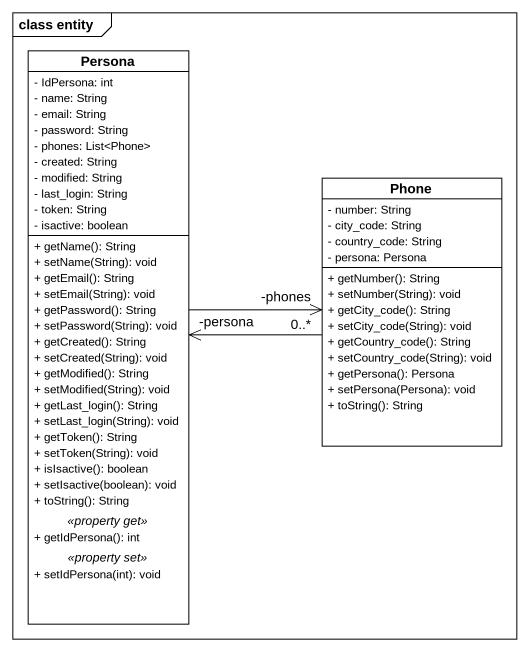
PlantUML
@startuml
mainframe class entity
hide circle
hide empty members
skinparam classAttributeIconSize 0
class Persona {
  - IdPersona: int
  - name: String
  - email: String
  - password: String
  - phones: List<Phone>
  - created: String
  - modified: String
  - last_login: String
  - token: String
  - isactive: boolean
  --
  + getName(): String
  + setName(String): void
  + getEmail(): String
  + setEmail(String): void
  + getPassword(): String
  + setPassword(String): void
  + getCreated(): String
  + setCreated(String): void
  + getModified(): String
  + setModified(String): void
  + getLast_login(): String
  + setLast_login(String): void
  + getToken(): String
  + setToken(String): void
  + isIsactive(): boolean
  + setIsactive(boolean): void
  + toString(): String
  .. <<property get>> ..
  + getIdPersona(): int
  .. <<property set>> ..
  + setIdPersona(int): void
}
class Phone {
  - number: String
  - city_code: String
  - country_code: String
  - persona: Persona
  + getNumber(): String
  + setNumber(String): void
  + getCity_code(): String
  + setCity_code(String): void
  + getCountry_code(): String
  + setCountry_code(String): void
  + getPersona(): Persona
  + setPersona(Persona): void
  + toString(): String
}
Persona -right-> "-phones\n0..*" Phone
Phone -left-> "-persona" Persona
@enduml
